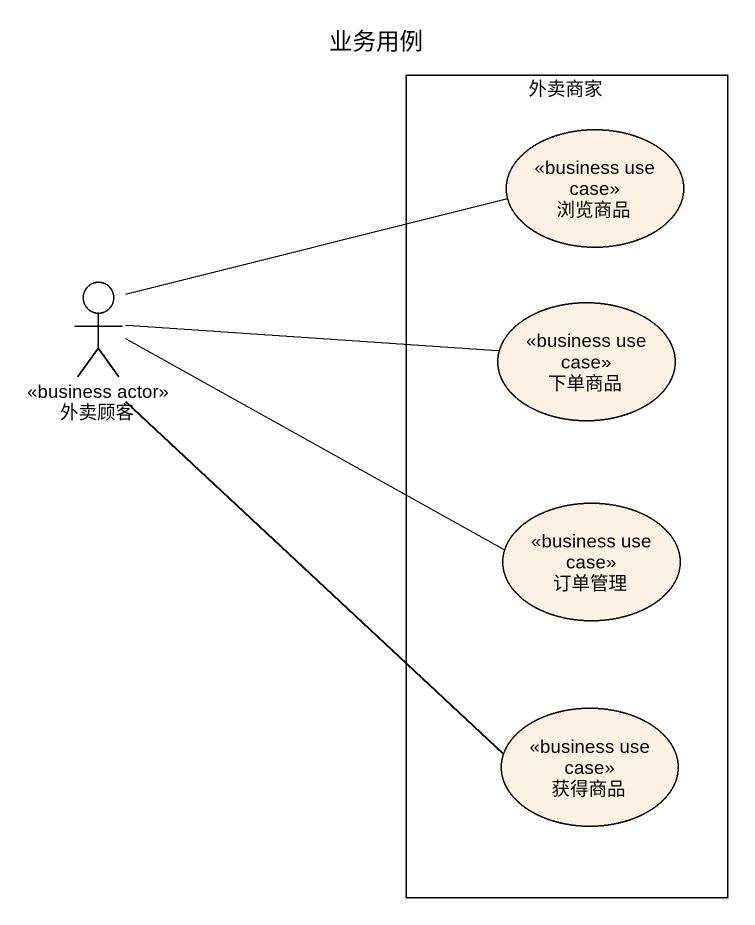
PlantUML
@startuml
title 业务用例
rectangle 外卖商家 {
  usecase 浏览商品 <<business use case>>
  usecase 下单商品 <<business use case>>
  usecase 订单管理 <<business use case>>
  usecase 获得商品 <<business use case>>
}
actor 外卖顾客 <<business actor>>
外卖顾客 -right- 浏览商品
外卖顾客 -right- 下单商品
外卖顾客 -right- 订单管理
外卖顾客 -- 获得商品
@enduml
